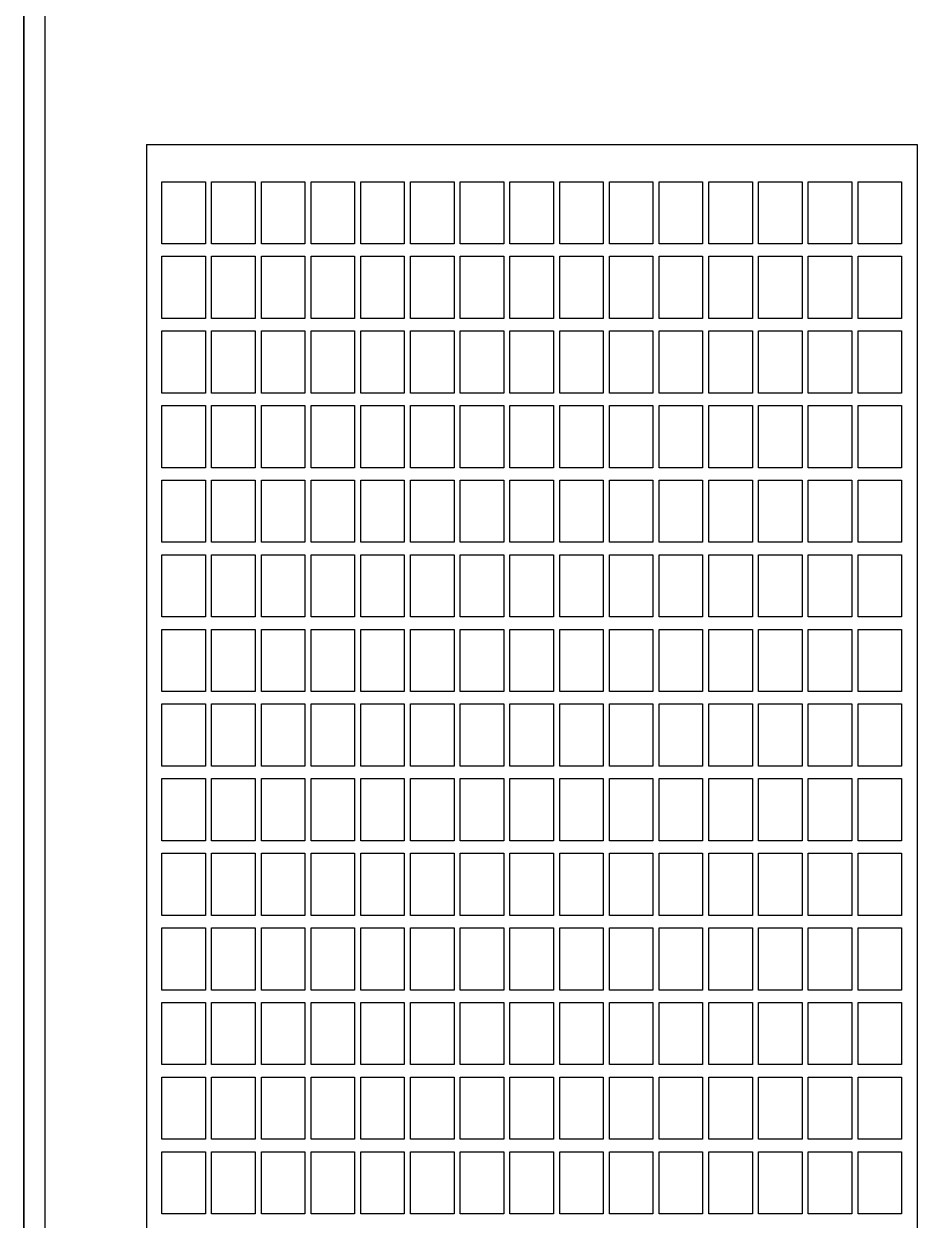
# Model space of a CAD drawing. Header units: inches. Extents: x 0 to 420, y 0 to 297.
# Drawn here: x 267.11 to 295.85, y 103.18 to 141.65 of the extents above; entities that cross this region are included whole.
import ezdxf
from ezdxf.lldxf.tags import DXFTag

# ---------------------------------------------------------------- set-up
doc = ezdxf.new("R2010")
doc.units = ezdxf.units.IN
doc.layers.add('Default', color=7, linetype='Continuous')
doc.layers.add('DV1_Default', color=7, linetype='Continuous')
tags = doc.linetypes.add('CENTER2', pattern=[1.125, 0.75, -0.125, 0.125, -0.125]).pattern_tags.tags
tags[10:11] = [DXFTag(74, 4), DXFTag(75, 0), DXFTag(340, '0'), DXFTag(46, 0.0), DXFTag(50, 0.0), DXFTag(44, 0.0), DXFTag(45, 0.0)]
tags[8:9] = [DXFTag(74, 4), DXFTag(75, 0), DXFTag(340, '0'), DXFTag(46, 0.0), DXFTag(50, 0.0), DXFTag(44, 0.0), DXFTag(45, 0.0)]
tags[6:7] = [DXFTag(74, 4), DXFTag(75, 0), DXFTag(340, '0'), DXFTag(46, 0.0), DXFTag(50, 0.0), DXFTag(44, 0.0), DXFTag(45, 0.0)]
tags[4:5] = [DXFTag(74, 4), DXFTag(75, 0), DXFTag(340, '0'), DXFTag(46, 0.0), DXFTag(50, 0.0), DXFTag(44, 0.0), DXFTag(45, 0.0)]

# ---------------------------------------------------------------- blocks, each defined once
blk = doc.blocks.new('SE')
at = {"layer": 'DV1_Default', "color": 7, "linetype": 'Continuous', "ltscale": 25.4}
for p, q in [((267.109, 238.376), (267.109, 63.096)), ((267.109, 238.376), (267.109, 63.096)), ((267.109, 238.376), (267.109, 63.096)), ((267.109, 238.376), (267.109, 63.096)), ((267.109, 238.376), (267.109, 63.096)), ((267.109, 238.376), (267.109, 79.096)), ((267.109, 63.096), (267.109, 238.376)), ((267.109, 238.376), (267.109, 63.096)), ((267.109, 63.096), (267.109, 238.376)), ((267.109, 63.096), (267.109, 238.376)), ((267.109, 63.096), (267.109, 238.376)), ((267.109, 238.376), (267.109, 63.096)), ((267.109, 238.376), (267.109, 63.096)), ((267.109, 238.376), (267.109, 63.096)), ((267.109, 238.376), (267.109, 79.096)), ((267.109, 63.096), (267.109, 238.376)), ((267.109, 238.376), (267.109, 63.096)), ((267.109, 63.096), (267.109, 238.376)), ((267.789, 68.136), (267.789, 233.336)), ((267.789, 68.136), (267.789, 233.336)), ((267.109, 63.096), (267.109, 222.376)), ((267.109, 63.096), (267.109, 222.376)), ((267.109, 63.096), (267.109, 222.376)), ((267.109, 63.096), (267.109, 222.376)), ((267.109, 63.096), (267.109, 222.376)), ((267.109, 63.096), (267.109, 222.376)), ((267.109, 63.096), (267.109, 222.376)), ((267.109, 63.096), (267.109, 222.376)), ((267.109, 63.096), (267.109, 222.376)), ((267.109, 63.096), (267.109, 222.376)), ((267.109, 63.096), (267.109, 222.376)), ((267.109, 63.096), (267.109, 222.376)), ((271.549, 134.576), (271.549, 136.576)), ((271.549, 136.576), (272.949, 136.576)), ((272.949, 136.576), (272.949, 134.576)), ((273.149, 134.576), (273.149, 136.576)), ((273.149, 136.576), (274.549, 136.576)), ((274.549, 136.576), (274.549, 134.576)), ((274.749, 134.576), (274.749, 136.576)), ((274.749, 136.576), (276.149, 136.576)), ((276.149, 136.576), (276.149, 134.576)), ((276.349, 134.576), (276.349, 136.576)), ((276.349, 136.576), (277.749, 136.576)), ((277.749, 136.576), (277.749, 134.576)), ((277.949, 134.576), (277.949, 136.576)), ((277.949, 136.576), (279.349, 136.576)), ((279.349, 136.576), (279.349, 134.576)), ((279.549, 134.576), (279.549, 136.576)), ((279.549, 136.576), (280.949, 136.576)), ((280.949, 136.576), (280.949, 134.576)), ((281.149, 134.576), (281.149, 136.576)), ((281.149, 136.576), (282.549, 136.576)), ((282.549, 136.576), (282.549, 134.576)), ((282.749, 134.576), (282.749, 136.576)), ((282.749, 136.576), (284.149, 136.576)), ((284.149, 136.576), (284.149, 134.576)), ((284.349, 134.576), (284.349, 136.576)), ((284.349, 136.576), (285.749, 136.576)), ((285.749, 136.576), (285.749, 134.576)), ((285.949, 134.576), (285.949, 136.576)), ((285.949, 136.576), (287.349, 136.576)), ((287.349, 136.576), (287.349, 134.576)), ((287.549, 134.576), (287.549, 136.576)), ((287.549, 136.576), (288.949, 136.576)), ((288.949, 136.576), (288.949, 134.576)), ((289.149, 134.576), (289.149, 136.576)), ((289.149, 136.576), (290.549, 136.576)), ((290.549, 136.576), (290.549, 134.576)), ((290.749, 134.576), (290.749, 136.576)), ((290.749, 136.576), (292.149, 136.576)), ((292.149, 136.576), (292.149, 134.576)), ((292.349, 134.576), (292.349, 136.576)), ((292.349, 136.576), (293.749, 136.576)), ((293.749, 136.576), (293.749, 134.576)), ((293.949, 134.576), (293.949, 136.576)), ((293.949, 136.576), (295.349, 136.576)), ((295.349, 136.576), (295.349, 134.576)), ((272.949, 134.576), (271.549, 134.576)), ((274.549, 134.576), (273.149, 134.576)), ((276.149, 134.576), (274.749, 134.576)), ((277.749, 134.576), (276.349, 134.576)), ((279.349, 134.576), (277.949, 134.576)), ((280.949, 134.576), (279.549, 134.576)), ((282.549, 134.576), (281.149, 134.576)), ((284.149, 134.576), (282.749, 134.576)), ((285.749, 134.576), (284.349, 134.576)), ((287.349, 134.576), (285.949, 134.576)), ((288.949, 134.576), (287.549, 134.576)), ((290.549, 134.576), (289.149, 134.576)), ((292.149, 134.576), (290.749, 134.576)), ((293.749, 134.576), (292.349, 134.576)), ((295.349, 134.576), (293.949, 134.576)), ((271.549, 132.176), (271.549, 134.176)), ((271.549, 134.176), (272.949, 134.176)), ((272.949, 134.176), (272.949, 132.176)), ((273.149, 132.176), (273.149, 134.176)), ((273.149, 134.176), (274.549, 134.176)), ((274.549, 134.176), (274.549, 132.176)), ((274.749, 132.176), (274.749, 134.176)), ((274.749, 134.176), (276.149, 134.176)), ((276.149, 134.176), (276.149, 132.176)), ((276.349, 132.176), (276.349, 134.176)), ((276.349, 134.176), (277.749, 134.176)), ((277.749, 134.176), (277.749, 132.176)), ((277.949, 132.176), (277.949, 134.176)), ((277.949, 134.176), (279.349, 134.176)), ((279.349, 134.176), (279.349, 132.176)), ((279.549, 132.176), (279.549, 134.176)), ((279.549, 134.176), (280.949, 134.176)), ((280.949, 134.176), (280.949, 132.176)), ((281.149, 132.176), (281.149, 134.176)), ((281.149, 134.176), (282.549, 134.176)), ((282.549, 134.176), (282.549, 132.176)), ((282.749, 132.176), (282.749, 134.176)), ((282.749, 134.176), (284.149, 134.176)), ((284.149, 134.176), (284.149, 132.176)), ((284.349, 132.176), (284.349, 134.176)), ((284.349, 134.176), (285.749, 134.176)), ((285.749, 134.176), (285.749, 132.176)), ((285.949, 132.176), (285.949, 134.176)), ((285.949, 134.176), (287.349, 134.176)), ((287.349, 134.176), (287.349, 132.176)), ((287.549, 132.176), (287.549, 134.176)), ((287.549, 134.176), (288.949, 134.176)), ((288.949, 134.176), (288.949, 132.176)), ((289.149, 132.176), (289.149, 134.176)), ((289.149, 134.176), (290.549, 134.176)), ((290.549, 134.176), (290.549, 132.176)), ((290.749, 132.176), (290.749, 134.176)), ((290.749, 134.176), (292.149, 134.176)), ((292.149, 134.176), (292.149, 132.176)), ((292.349, 132.176), (292.349, 134.176)), ((292.349, 134.176), (293.749, 134.176)), ((293.749, 134.176), (293.749, 132.176)), ((293.949, 132.176), (293.949, 134.176)), ((293.949, 134.176), (295.349, 134.176)), ((295.349, 134.176), (295.349, 132.176)), ((272.949, 132.176), (271.549, 132.176)), ((274.549, 132.176), (273.149, 132.176)), ((276.149, 132.176), (274.749, 132.176)), ((277.749, 132.176), (276.349, 132.176)), ((279.349, 132.176), (277.949, 132.176)), ((280.949, 132.176), (279.549, 132.176)), ((282.549, 132.176), (281.149, 132.176)), ((284.149, 132.176), (282.749, 132.176)), ((285.749, 132.176), (284.349, 132.176)), ((287.349, 132.176), (285.949, 132.176)), ((288.949, 132.176), (287.549, 132.176)), ((290.549, 132.176), (289.149, 132.176)), ((292.149, 132.176), (290.749, 132.176)), ((293.749, 132.176), (292.349, 132.176)), ((295.349, 132.176), (293.949, 132.176)), ((271.549, 129.776), (271.549, 131.776)), ((271.549, 131.776), (272.949, 131.776)), ((272.949, 131.776), (272.949, 129.776)), ((273.149, 129.776), (273.149, 131.776)), ((273.149, 131.776), (274.549, 131.776)), ((274.549, 131.776), (274.549, 129.776)), ((274.749, 129.776), (274.749, 131.776)), ((274.749, 131.776), (276.149, 131.776)), ((276.149, 131.776), (276.149, 129.776)), ((276.349, 129.776), (276.349, 131.776)), ((276.349, 131.776), (277.749, 131.776)), ((277.749, 131.776), (277.749, 129.776)), ((277.949, 129.776), (277.949, 131.776)), ((277.949, 131.776), (279.349, 131.776)), ((279.349, 131.776), (279.349, 129.776)), ((279.549, 129.776), (279.549, 131.776)), ((279.549, 131.776), (280.949, 131.776)), ((280.949, 131.776), (280.949, 129.776)), ((281.149, 129.776), (281.149, 131.776)), ((281.149, 131.776), (282.549, 131.776)), ((282.549, 131.776), (282.549, 129.776)), ((282.749, 129.776), (282.749, 131.776)), ((282.749, 131.776), (284.149, 131.776)), ((284.149, 131.776), (284.149, 129.776)), ((284.349, 129.776), (284.349, 131.776)), ((284.349, 131.776), (285.749, 131.776)), ((285.749, 131.776), (285.749, 129.776)), ((285.949, 129.776), (285.949, 131.776)), ((285.949, 131.776), (287.349, 131.776)), ((287.349, 131.776), (287.349, 129.776)), ((287.549, 129.776), (287.549, 131.776)), ((287.549, 131.776), (288.949, 131.776)), ((288.949, 131.776), (288.949, 129.776)), ((289.149, 129.776), (289.149, 131.776)), ((289.149, 131.776), (290.549, 131.776)), ((290.549, 131.776), (290.549, 129.776)), ((290.749, 129.776), (290.749, 131.776)), ((290.749, 131.776), (292.149, 131.776)), ((292.149, 131.776), (292.149, 129.776)), ((292.349, 129.776), (292.349, 131.776)), ((292.349, 131.776), (293.749, 131.776)), ((293.749, 131.776), (293.749, 129.776)), ((293.949, 129.776), (293.949, 131.776)), ((293.949, 131.776), (295.349, 131.776)), ((295.349, 131.776), (295.349, 129.776)), ((272.949, 129.776), (271.549, 129.776)), ((274.549, 129.776), (273.149, 129.776)), ((276.149, 129.776), (274.749, 129.776)), ((277.749, 129.776), (276.349, 129.776)), ((279.349, 129.776), (277.949, 129.776)), ((280.949, 129.776), (279.549, 129.776)), ((282.549, 129.776), (281.149, 129.776)), ((284.149, 129.776), (282.749, 129.776)), ((285.749, 129.776), (284.349, 129.776)), ((287.349, 129.776), (285.949, 129.776)), ((288.949, 129.776), (287.549, 129.776)), ((290.549, 129.776), (289.149, 129.776)), ((292.149, 129.776), (290.749, 129.776)), ((293.749, 129.776), (292.349, 129.776)), ((295.349, 129.776), (293.949, 129.776)), ((271.549, 127.376), (271.549, 129.376)), ((271.549, 129.376), (272.949, 129.376)), ((272.949, 129.376), (272.949, 127.376)), ((273.149, 127.376), (273.149, 129.376)), ((273.149, 129.376), (274.549, 129.376)), ((274.549, 129.376), (274.549, 127.376)), ((274.749, 127.376), (274.749, 129.376)), ((274.749, 129.376), (276.149, 129.376)), ((276.149, 129.376), (276.149, 127.376)), ((276.349, 127.376), (276.349, 129.376)), ((276.349, 129.376), (277.749, 129.376)), ((277.749, 129.376), (277.749, 127.376)), ((277.949, 127.376), (277.949, 129.376)), ((277.949, 129.376), (279.349, 129.376)), ((279.349, 129.376), (279.349, 127.376)), ((279.549, 127.376), (279.549, 129.376)), ((279.549, 129.376), (280.949, 129.376)), ((280.949, 129.376), (280.949, 127.376)), ((281.149, 127.376), (281.149, 129.376)), ((281.149, 129.376), (282.549, 129.376)), ((282.549, 129.376), (282.549, 127.376)), ((282.749, 127.376), (282.749, 129.376)), ((282.749, 129.376), (284.149, 129.376)), ((284.149, 129.376), (284.149, 127.376)), ((284.349, 127.376), (284.349, 129.376)), ((284.349, 129.376), (285.749, 129.376)), ((285.749, 129.376), (285.749, 127.376)), ((285.949, 127.376), (285.949, 129.376)), ((285.949, 129.376), (287.349, 129.376)), ((287.349, 129.376), (287.349, 127.376)), ((287.549, 127.376), (287.549, 129.376)), ((287.549, 129.376), (288.949, 129.376)), ((288.949, 129.376), (288.949, 127.376)), ((289.149, 127.376), (289.149, 129.376)), ((289.149, 129.376), (290.549, 129.376)), ((290.549, 129.376), (290.549, 127.376)), ((290.749, 127.376), (290.749, 129.376)), ((290.749, 129.376), (292.149, 129.376)), ((292.149, 129.376), (292.149, 127.376)), ((292.349, 127.376), (292.349, 129.376)), ((292.349, 129.376), (293.749, 129.376)), ((293.749, 129.376), (293.749, 127.376)), ((293.949, 127.376), (293.949, 129.376)), ((293.949, 129.376), (295.349, 129.376)), ((295.349, 129.376), (295.349, 127.376)), ((272.949, 127.376), (271.549, 127.376)), ((274.549, 127.376), (273.149, 127.376)), ((276.149, 127.376), (274.749, 127.376)), ((277.749, 127.376), (276.349, 127.376)), ((279.349, 127.376), (277.949, 127.376)), ((280.949, 127.376), (279.549, 127.376)), ((282.549, 127.376), (281.149, 127.376)), ((284.149, 127.376), (282.749, 127.376)), ((285.749, 127.376), (284.349, 127.376)), ((287.349, 127.376), (285.949, 127.376)), ((288.949, 127.376), (287.549, 127.376)), ((290.549, 127.376), (289.149, 127.376)), ((292.149, 127.376), (290.749, 127.376)), ((293.749, 127.376), (292.349, 127.376)), ((295.349, 127.376), (293.949, 127.376)), ((271.549, 124.976), (271.549, 126.976)), ((271.549, 126.976), (272.949, 126.976)), ((272.949, 126.976), (272.949, 124.976)), ((273.149, 124.976), (273.149, 126.976)), ((273.149, 126.976), (274.549, 126.976)), ((274.549, 126.976), (274.549, 124.976)), ((274.749, 124.976), (274.749, 126.976)), ((274.749, 126.976), (276.149, 126.976)), ((276.149, 126.976), (276.149, 124.976)), ((276.349, 124.976), (276.349, 126.976)), ((276.349, 126.976), (277.749, 126.976)), ((277.749, 126.976), (277.749, 124.976)), ((277.949, 124.976), (277.949, 126.976)), ((277.949, 126.976), (279.349, 126.976)), ((279.349, 126.976), (279.349, 124.976)), ((279.549, 124.976), (279.549, 126.976)), ((279.549, 126.976), (280.949, 126.976)), ((280.949, 126.976), (280.949, 124.976)), ((281.149, 124.976), (281.149, 126.976)), ((281.149, 126.976), (282.549, 126.976)), ((282.549, 126.976), (282.549, 124.976)), ((282.749, 124.976), (282.749, 126.976)), ((282.749, 126.976), (284.149, 126.976)), ((284.149, 126.976), (284.149, 124.976)), ((284.349, 124.976), (284.349, 126.976)), ((284.349, 126.976), (285.749, 126.976)), ((285.749, 126.976), (285.749, 124.976)), ((285.949, 124.976), (285.949, 126.976)), ((285.949, 126.976), (287.349, 126.976)), ((287.349, 126.976), (287.349, 124.976)), ((287.549, 124.976), (287.549, 126.976)), ((287.549, 126.976), (288.949, 126.976)), ((288.949, 126.976), (288.949, 124.976)), ((289.149, 124.976), (289.149, 126.976)), ((289.149, 126.976), (290.549, 126.976)), ((290.549, 126.976), (290.549, 124.976)), ((290.749, 124.976), (290.749, 126.976)), ((290.749, 126.976), (292.149, 126.976)), ((292.149, 126.976), (292.149, 124.976)), ((292.349, 124.976), (292.349, 126.976)), ((292.349, 126.976), (293.749, 126.976)), ((293.749, 126.976), (293.749, 124.976)), ((293.949, 124.976), (293.949, 126.976)), ((293.949, 126.976), (295.349, 126.976)), ((295.349, 126.976), (295.349, 124.976)), ((272.949, 124.976), (271.549, 124.976)), ((274.549, 124.976), (273.149, 124.976)), ((276.149, 124.976), (274.749, 124.976)), ((277.749, 124.976), (276.349, 124.976)), ((279.349, 124.976), (277.949, 124.976)), ((280.949, 124.976), (279.549, 124.976)), ((282.549, 124.976), (281.149, 124.976)), ((284.149, 124.976), (282.749, 124.976)), ((285.749, 124.976), (284.349, 124.976)), ((287.349, 124.976), (285.949, 124.976)), ((288.949, 124.976), (287.549, 124.976)), ((290.549, 124.976), (289.149, 124.976)), ((292.149, 124.976), (290.749, 124.976)), ((293.749, 124.976), (292.349, 124.976)), ((295.349, 124.976), (293.949, 124.976)), ((271.549, 122.576), (271.549, 124.576)), ((271.549, 124.576), (272.949, 124.576)), ((272.949, 124.576), (272.949, 122.576)), ((273.149, 122.576), (273.149, 124.576)), ((273.149, 124.576), (274.549, 124.576)), ((274.549, 124.576), (274.549, 122.576)), ((274.749, 122.576), (274.749, 124.576)), ((274.749, 124.576), (276.149, 124.576)), ((276.149, 124.576), (276.149, 122.576)), ((276.349, 122.576), (276.349, 124.576)), ((276.349, 124.576), (277.749, 124.576)), ((277.749, 124.576), (277.749, 122.576)), ((277.949, 122.576), (277.949, 124.576)), ((277.949, 124.576), (279.349, 124.576)), ((279.349, 124.576), (279.349, 122.576)), ((279.549, 122.576), (279.549, 124.576)), ((279.549, 124.576), (280.949, 124.576)), ((280.949, 124.576), (280.949, 122.576)), ((281.149, 122.576), (281.149, 124.576)), ((281.149, 124.576), (282.549, 124.576)), ((282.549, 124.576), (282.549, 122.576)), ((282.749, 122.576), (282.749, 124.576)), ((282.749, 124.576), (284.149, 124.576)), ((284.149, 124.576), (284.149, 122.576)), ((284.349, 122.576), (284.349, 124.576)), ((284.349, 124.576), (285.749, 124.576)), ((285.749, 124.576), (285.749, 122.576)), ((285.949, 122.576), (285.949, 124.576)), ((285.949, 124.576), (287.349, 124.576)), ((287.349, 124.576), (287.349, 122.576)), ((287.549, 122.576), (287.549, 124.576)), ((287.549, 124.576), (288.949, 124.576)), ((288.949, 124.576), (288.949, 122.576)), ((289.149, 122.576), (289.149, 124.576)), ((289.149, 124.576), (290.549, 124.576)), ((290.549, 124.576), (290.549, 122.576)), ((290.749, 122.576), (290.749, 124.576)), ((290.749, 124.576), (292.149, 124.576)), ((292.149, 124.576), (292.149, 122.576)), ((292.349, 122.576), (292.349, 124.576)), ((292.349, 124.576), (293.749, 124.576)), ((293.749, 124.576), (293.749, 122.576)), ((293.949, 122.576), (293.949, 124.576)), ((293.949, 124.576), (295.349, 124.576)), ((295.349, 124.576), (295.349, 122.576)), ((272.949, 122.576), (271.549, 122.576)), ((274.549, 122.576), (273.149, 122.576)), ((276.149, 122.576), (274.749, 122.576)), ((277.749, 122.576), (276.349, 122.576)), ((279.349, 122.576), (277.949, 122.576)), ((280.949, 122.576), (279.549, 122.576)), ((282.549, 122.576), (281.149, 122.576)), ((284.149, 122.576), (282.749, 122.576)), ((285.749, 122.576), (284.349, 122.576)), ((287.349, 122.576), (285.949, 122.576)), ((288.949, 122.576), (287.549, 122.576)), ((290.549, 122.576), (289.149, 122.576)), ((292.149, 122.576), (290.749, 122.576)), ((293.749, 122.576), (292.349, 122.576)), ((295.349, 122.576), (293.949, 122.576)), ((271.549, 120.176), (271.549, 122.176)), ((271.549, 122.176), (272.949, 122.176)), ((272.949, 122.176), (272.949, 120.176)), ((273.149, 120.176), (273.149, 122.176)), ((273.149, 122.176), (274.549, 122.176)), ((274.549, 122.176), (274.549, 120.176)), ((274.749, 120.176), (274.749, 122.176)), ((274.749, 122.176), (276.149, 122.176)), ((276.149, 122.176), (276.149, 120.176)), ((276.349, 120.176), (276.349, 122.176)), ((276.349, 122.176), (277.749, 122.176)), ((277.749, 122.176), (277.749, 120.176)), ((277.949, 120.176), (277.949, 122.176)), ((277.949, 122.176), (279.349, 122.176)), ((279.349, 122.176), (279.349, 120.176)), ((279.549, 120.176), (279.549, 122.176)), ((279.549, 122.176), (280.949, 122.176)), ((280.949, 122.176), (280.949, 120.176)), ((281.149, 120.176), (281.149, 122.176)), ((281.149, 122.176), (282.549, 122.176)), ((282.549, 122.176), (282.549, 120.176)), ((282.749, 120.176), (282.749, 122.176)), ((282.749, 122.176), (284.149, 122.176)), ((284.149, 122.176), (284.149, 120.176)), ((284.349, 120.176), (284.349, 122.176)), ((284.349, 122.176), (285.749, 122.176)), ((285.749, 122.176), (285.749, 120.176)), ((285.949, 120.176), (285.949, 122.176)), ((285.949, 122.176), (287.349, 122.176)), ((287.349, 122.176), (287.349, 120.176)), ((287.549, 120.176), (287.549, 122.176)), ((287.549, 122.176), (288.949, 122.176)), ((288.949, 122.176), (288.949, 120.176)), ((289.149, 120.176), (289.149, 122.176)), ((289.149, 122.176), (290.549, 122.176)), ((290.549, 122.176), (290.549, 120.176)), ((290.749, 120.176), (290.749, 122.176)), ((290.749, 122.176), (292.149, 122.176)), ((292.149, 122.176), (292.149, 120.176)), ((292.349, 120.176), (292.349, 122.176)), ((292.349, 122.176), (293.749, 122.176)), ((293.749, 122.176), (293.749, 120.176)), ((293.949, 120.176), (293.949, 122.176)), ((293.949, 122.176), (295.349, 122.176)), ((295.349, 122.176), (295.349, 120.176)), ((272.949, 120.176), (271.549, 120.176)), ((274.549, 120.176), (273.149, 120.176)), ((276.149, 120.176), (274.749, 120.176)), ((277.749, 120.176), (276.349, 120.176)), ((279.349, 120.176), (277.949, 120.176)), ((280.949, 120.176), (279.549, 120.176)), ((282.549, 120.176), (281.149, 120.176)), ((284.149, 120.176), (282.749, 120.176)), ((285.749, 120.176), (284.349, 120.176)), ((287.349, 120.176), (285.949, 120.176)), ((288.949, 120.176), (287.549, 120.176)), ((290.549, 120.176), (289.149, 120.176)), ((292.149, 120.176), (290.749, 120.176)), ((293.749, 120.176), (292.349, 120.176)), ((295.349, 120.176), (293.949, 120.176)), ((271.549, 117.776), (271.549, 119.776)), ((271.549, 119.776), (272.949, 119.776)), ((272.949, 119.776), (272.949, 117.776)), ((273.149, 117.776), (273.149, 119.776)), ((273.149, 119.776), (274.549, 119.776)), ((274.549, 119.776), (274.549, 117.776)), ((274.749, 117.776), (274.749, 119.776)), ((274.749, 119.776), (276.149, 119.776)), ((276.149, 119.776), (276.149, 117.776)), ((276.349, 117.776), (276.349, 119.776)), ((276.349, 119.776), (277.749, 119.776)), ((277.749, 119.776), (277.749, 117.776)), ((277.949, 117.776), (277.949, 119.776)), ((277.949, 119.776), (279.349, 119.776)), ((279.349, 119.776), (279.349, 117.776)), ((279.549, 117.776), (279.549, 119.776)), ((279.549, 119.776), (280.949, 119.776)), ((280.949, 119.776), (280.949, 117.776)), ((281.149, 117.776), (281.149, 119.776)), ((281.149, 119.776), (282.549, 119.776)), ((282.549, 119.776), (282.549, 117.776)), ((282.749, 117.776), (282.749, 119.776)), ((282.749, 119.776), (284.149, 119.776)), ((284.149, 119.776), (284.149, 117.776)), ((284.349, 117.776), (284.349, 119.776)), ((284.349, 119.776), (285.749, 119.776)), ((285.749, 119.776), (285.749, 117.776)), ((285.949, 117.776), (285.949, 119.776)), ((285.949, 119.776), (287.349, 119.776)), ((287.349, 119.776), (287.349, 117.776)), ((287.549, 117.776), (287.549, 119.776)), ((287.549, 119.776), (288.949, 119.776)), ((288.949, 119.776), (288.949, 117.776)), ((289.149, 117.776), (289.149, 119.776)), ((289.149, 119.776), (290.549, 119.776)), ((290.549, 119.776), (290.549, 117.776)), ((290.749, 117.776), (290.749, 119.776)), ((290.749, 119.776), (292.149, 119.776)), ((292.149, 119.776), (292.149, 117.776)), ((292.349, 117.776), (292.349, 119.776)), ((292.349, 119.776), (293.749, 119.776)), ((293.749, 119.776), (293.749, 117.776)), ((293.949, 117.776), (293.949, 119.776)), ((293.949, 119.776), (295.349, 119.776)), ((295.349, 119.776), (295.349, 117.776)), ((272.949, 117.776), (271.549, 117.776)), ((274.549, 117.776), (273.149, 117.776)), ((276.149, 117.776), (274.749, 117.776)), ((277.749, 117.776), (276.349, 117.776)), ((279.349, 117.776), (277.949, 117.776)), ((280.949, 117.776), (279.549, 117.776)), ((282.549, 117.776), (281.149, 117.776)), ((284.149, 117.776), (282.749, 117.776)), ((285.749, 117.776), (284.349, 117.776)), ((287.349, 117.776), (285.949, 117.776)), ((288.949, 117.776), (287.549, 117.776)), ((290.549, 117.776), (289.149, 117.776)), ((292.149, 117.776), (290.749, 117.776)), ((293.749, 117.776), (292.349, 117.776)), ((295.349, 117.776), (293.949, 117.776)), ((271.549, 115.376), (271.549, 117.376)), ((271.549, 117.376), (272.949, 117.376)), ((272.949, 117.376), (272.949, 115.376)), ((273.149, 115.376), (273.149, 117.376)), ((273.149, 117.376), (274.549, 117.376)), ((274.549, 117.376), (274.549, 115.376)), ((274.749, 115.376), (274.749, 117.376)), ((274.749, 117.376), (276.149, 117.376)), ((276.149, 117.376), (276.149, 115.376)), ((276.349, 115.376), (276.349, 117.376)), ((276.349, 117.376), (277.749, 117.376)), ((277.749, 117.376), (277.749, 115.376)), ((277.949, 115.376), (277.949, 117.376)), ((277.949, 117.376), (279.349, 117.376)), ((279.349, 117.376), (279.349, 115.376)), ((279.549, 115.376), (279.549, 117.376)), ((279.549, 117.376), (280.949, 117.376)), ((280.949, 117.376), (280.949, 115.376)), ((281.149, 115.376), (281.149, 117.376)), ((281.149, 117.376), (282.549, 117.376)), ((282.549, 117.376), (282.549, 115.376)), ((282.749, 115.376), (282.749, 117.376)), ((282.749, 117.376), (284.149, 117.376)), ((284.149, 117.376), (284.149, 115.376)), ((284.349, 115.376), (284.349, 117.376)), ((284.349, 117.376), (285.749, 117.376)), ((285.749, 117.376), (285.749, 115.376)), ((285.949, 115.376), (285.949, 117.376)), ((285.949, 117.376), (287.349, 117.376)), ((287.349, 117.376), (287.349, 115.376)), ((287.549, 115.376), (287.549, 117.376)), ((287.549, 117.376), (288.949, 117.376)), ((288.949, 117.376), (288.949, 115.376)), ((289.149, 115.376), (289.149, 117.376)), ((289.149, 117.376), (290.549, 117.376)), ((290.549, 117.376), (290.549, 115.376)), ((290.749, 115.376), (290.749, 117.376)), ((290.749, 117.376), (292.149, 117.376)), ((292.149, 117.376), (292.149, 115.376)), ((292.349, 115.376), (292.349, 117.376)), ((292.349, 117.376), (293.749, 117.376)), ((293.749, 117.376), (293.749, 115.376)), ((293.949, 115.376), (293.949, 117.376)), ((293.949, 117.376), (295.349, 117.376)), ((295.349, 117.376), (295.349, 115.376)), ((272.949, 115.376), (271.549, 115.376)), ((274.549, 115.376), (273.149, 115.376)), ((276.149, 115.376), (274.749, 115.376)), ((277.749, 115.376), (276.349, 115.376)), ((279.349, 115.376), (277.949, 115.376)), ((280.949, 115.376), (279.549, 115.376)), ((282.549, 115.376), (281.149, 115.376)), ((284.149, 115.376), (282.749, 115.376)), ((285.749, 115.376), (284.349, 115.376)), ((287.349, 115.376), (285.949, 115.376)), ((288.949, 115.376), (287.549, 115.376)), ((290.549, 115.376), (289.149, 115.376)), ((292.149, 115.376), (290.749, 115.376)), ((293.749, 115.376), (292.349, 115.376)), ((295.349, 115.376), (293.949, 115.376)), ((271.549, 112.976), (271.549, 114.976)), ((271.549, 114.976), (272.949, 114.976)), ((272.949, 114.976), (272.949, 112.976)), ((273.149, 112.976), (273.149, 114.976)), ((273.149, 114.976), (274.549, 114.976)), ((274.549, 114.976), (274.549, 112.976)), ((274.749, 112.976), (274.749, 114.976)), ((274.749, 114.976), (276.149, 114.976)), ((276.149, 114.976), (276.149, 112.976)), ((276.349, 112.976), (276.349, 114.976)), ((276.349, 114.976), (277.749, 114.976)), ((277.749, 114.976), (277.749, 112.976)), ((277.949, 112.976), (277.949, 114.976)), ((277.949, 114.976), (279.349, 114.976)), ((279.349, 114.976), (279.349, 112.976)), ((279.549, 112.976), (279.549, 114.976)), ((279.549, 114.976), (280.949, 114.976)), ((280.949, 114.976), (280.949, 112.976)), ((281.149, 112.976), (281.149, 114.976)), ((281.149, 114.976), (282.549, 114.976)), ((282.549, 114.976), (282.549, 112.976)), ((282.749, 112.976), (282.749, 114.976)), ((282.749, 114.976), (284.149, 114.976)), ((284.149, 114.976), (284.149, 112.976)), ((284.349, 112.976), (284.349, 114.976)), ((284.349, 114.976), (285.749, 114.976)), ((285.749, 114.976), (285.749, 112.976)), ((285.949, 112.976), (285.949, 114.976)), ((285.949, 114.976), (287.349, 114.976)), ((287.349, 114.976), (287.349, 112.976)), ((287.549, 112.976), (287.549, 114.976)), ((287.549, 114.976), (288.949, 114.976)), ((288.949, 114.976), (288.949, 112.976)), ((289.149, 112.976), (289.149, 114.976)), ((289.149, 114.976), (290.549, 114.976)), ((290.549, 114.976), (290.549, 112.976)), ((290.749, 112.976), (290.749, 114.976)), ((290.749, 114.976), (292.149, 114.976)), ((292.149, 114.976), (292.149, 112.976)), ((292.349, 112.976), (292.349, 114.976)), ((292.349, 114.976), (293.749, 114.976)), ((293.749, 114.976), (293.749, 112.976)), ((293.949, 112.976), (293.949, 114.976)), ((293.949, 114.976), (295.349, 114.976)), ((295.349, 114.976), (295.349, 112.976)), ((272.949, 112.976), (271.549, 112.976)), ((274.549, 112.976), (273.149, 112.976)), ((276.149, 112.976), (274.749, 112.976)), ((277.749, 112.976), (276.349, 112.976)), ((279.349, 112.976), (277.949, 112.976)), ((280.949, 112.976), (279.549, 112.976)), ((282.549, 112.976), (281.149, 112.976)), ((284.149, 112.976), (282.749, 112.976)), ((285.749, 112.976), (284.349, 112.976)), ((287.349, 112.976), (285.949, 112.976)), ((288.949, 112.976), (287.549, 112.976)), ((290.549, 112.976), (289.149, 112.976)), ((292.149, 112.976), (290.749, 112.976)), ((293.749, 112.976), (292.349, 112.976)), ((295.349, 112.976), (293.949, 112.976)), ((271.549, 110.576), (271.549, 112.576)), ((271.549, 112.576), (272.949, 112.576)), ((272.949, 112.576), (272.949, 110.576)), ((273.149, 110.576), (273.149, 112.576)), ((273.149, 112.576), (274.549, 112.576)), ((274.549, 112.576), (274.549, 110.576)), ((274.749, 110.576), (274.749, 112.576)), ((274.749, 112.576), (276.149, 112.576)), ((276.149, 112.576), (276.149, 110.576)), ((276.349, 110.576), (276.349, 112.576)), ((276.349, 112.576), (277.749, 112.576)), ((277.749, 112.576), (277.749, 110.576)), ((277.949, 110.576), (277.949, 112.576)), ((277.949, 112.576), (279.349, 112.576)), ((279.349, 112.576), (279.349, 110.576)), ((279.549, 110.576), (279.549, 112.576)), ((279.549, 112.576), (280.949, 112.576)), ((280.949, 112.576), (280.949, 110.576)), ((281.149, 110.576), (281.149, 112.576)), ((281.149, 112.576), (282.549, 112.576)), ((282.549, 112.576), (282.549, 110.576)), ((282.749, 110.576), (282.749, 112.576)), ((282.749, 112.576), (284.149, 112.576)), ((284.149, 112.576), (284.149, 110.576)), ((284.349, 110.576), (284.349, 112.576)), ((284.349, 112.576), (285.749, 112.576)), ((285.749, 112.576), (285.749, 110.576)), ((285.949, 110.576), (285.949, 112.576)), ((285.949, 112.576), (287.349, 112.576)), ((287.349, 112.576), (287.349, 110.576)), ((287.549, 110.576), (287.549, 112.576)), ((287.549, 112.576), (288.949, 112.576)), ((288.949, 112.576), (288.949, 110.576)), ((289.149, 110.576), (289.149, 112.576)), ((289.149, 112.576), (290.549, 112.576)), ((290.549, 112.576), (290.549, 110.576)), ((290.749, 110.576), (290.749, 112.576)), ((290.749, 112.576), (292.149, 112.576)), ((292.149, 112.576), (292.149, 110.576)), ((292.349, 110.576), (292.349, 112.576)), ((292.349, 112.576), (293.749, 112.576)), ((293.749, 112.576), (293.749, 110.576)), ((293.949, 110.576), (293.949, 112.576)), ((293.949, 112.576), (295.349, 112.576)), ((295.349, 112.576), (295.349, 110.576)), ((272.949, 110.576), (271.549, 110.576)), ((274.549, 110.576), (273.149, 110.576)), ((276.149, 110.576), (274.749, 110.576)), ((277.749, 110.576), (276.349, 110.576)), ((279.349, 110.576), (277.949, 110.576)), ((280.949, 110.576), (279.549, 110.576)), ((282.549, 110.576), (281.149, 110.576)), ((284.149, 110.576), (282.749, 110.576)), ((285.749, 110.576), (284.349, 110.576)), ((287.349, 110.576), (285.949, 110.576)), ((288.949, 110.576), (287.549, 110.576)), ((290.549, 110.576), (289.149, 110.576)), ((292.149, 110.576), (290.749, 110.576)), ((293.749, 110.576), (292.349, 110.576)), ((295.349, 110.576), (293.949, 110.576)), ((271.549, 108.176), (271.549, 110.176)), ((271.549, 110.176), (272.949, 110.176)), ((272.949, 110.176), (272.949, 108.176)), ((273.149, 108.176), (273.149, 110.176)), ((273.149, 110.176), (274.549, 110.176)), ((274.549, 110.176), (274.549, 108.176)), ((274.749, 108.176), (274.749, 110.176)), ((274.749, 110.176), (276.149, 110.176)), ((276.149, 110.176), (276.149, 108.176)), ((276.349, 108.176), (276.349, 110.176)), ((276.349, 110.176), (277.749, 110.176)), ((277.749, 110.176), (277.749, 108.176)), ((277.949, 108.176), (277.949, 110.176)), ((277.949, 110.176), (279.349, 110.176)), ((279.349, 110.176), (279.349, 108.176)), ((279.549, 108.176), (279.549, 110.176)), ((279.549, 110.176), (280.949, 110.176)), ((280.949, 110.176), (280.949, 108.176)), ((281.149, 108.176), (281.149, 110.176)), ((281.149, 110.176), (282.549, 110.176)), ((282.549, 110.176), (282.549, 108.176)), ((282.749, 108.176), (282.749, 110.176)), ((282.749, 110.176), (284.149, 110.176)), ((284.149, 110.176), (284.149, 108.176)), ((284.349, 108.176), (284.349, 110.176)), ((284.349, 110.176), (285.749, 110.176)), ((285.749, 110.176), (285.749, 108.176)), ((285.949, 108.176), (285.949, 110.176)), ((285.949, 110.176), (287.349, 110.176)), ((287.349, 110.176), (287.349, 108.176)), ((287.549, 108.176), (287.549, 110.176)), ((287.549, 110.176), (288.949, 110.176)), ((288.949, 110.176), (288.949, 108.176)), ((289.149, 108.176), (289.149, 110.176)), ((289.149, 110.176), (290.549, 110.176)), ((290.549, 110.176), (290.549, 108.176)), ((290.749, 108.176), (290.749, 110.176)), ((290.749, 110.176), (292.149, 110.176)), ((292.149, 110.176), (292.149, 108.176)), ((292.349, 108.176), (292.349, 110.176)), ((292.349, 110.176), (293.749, 110.176)), ((293.749, 110.176), (293.749, 108.176)), ((293.949, 108.176), (293.949, 110.176)), ((293.949, 110.176), (295.349, 110.176)), ((295.349, 110.176), (295.349, 108.176)), ((272.949, 108.176), (271.549, 108.176)), ((274.549, 108.176), (273.149, 108.176)), ((276.149, 108.176), (274.749, 108.176)), ((277.749, 108.176), (276.349, 108.176)), ((279.349, 108.176), (277.949, 108.176)), ((280.949, 108.176), (279.549, 108.176)), ((282.549, 108.176), (281.149, 108.176)), ((284.149, 108.176), (282.749, 108.176)), ((285.749, 108.176), (284.349, 108.176)), ((287.349, 108.176), (285.949, 108.176)), ((288.949, 108.176), (287.549, 108.176)), ((290.549, 108.176), (289.149, 108.176)), ((292.149, 108.176), (290.749, 108.176)), ((293.749, 108.176), (292.349, 108.176)), ((295.349, 108.176), (293.949, 108.176)), ((271.549, 105.776), (271.549, 107.776)), ((271.549, 107.776), (272.949, 107.776)), ((272.949, 107.776), (272.949, 105.776)), ((273.149, 105.776), (273.149, 107.776)), ((273.149, 107.776), (274.549, 107.776)), ((274.549, 107.776), (274.549, 105.776)), ((274.749, 105.776), (274.749, 107.776)), ((274.749, 107.776), (276.149, 107.776)), ((276.149, 107.776), (276.149, 105.776)), ((276.349, 105.776), (276.349, 107.776)), ((276.349, 107.776), (277.749, 107.776)), ((277.749, 107.776), (277.749, 105.776)), ((277.949, 105.776), (277.949, 107.776)), ((277.949, 107.776), (279.349, 107.776)), ((279.349, 107.776), (279.349, 105.776)), ((279.549, 105.776), (279.549, 107.776)), ((279.549, 107.776), (280.949, 107.776)), ((280.949, 107.776), (280.949, 105.776)), ((281.149, 105.776), (281.149, 107.776)), ((281.149, 107.776), (282.549, 107.776)), ((282.549, 107.776), (282.549, 105.776)), ((282.749, 105.776), (282.749, 107.776)), ((282.749, 107.776), (284.149, 107.776)), ((284.149, 107.776), (284.149, 105.776)), ((284.349, 105.776), (284.349, 107.776)), ((284.349, 107.776), (285.749, 107.776)), ((285.749, 107.776), (285.749, 105.776)), ((285.949, 105.776), (285.949, 107.776)), ((285.949, 107.776), (287.349, 107.776)), ((287.349, 107.776), (287.349, 105.776)), ((287.549, 105.776), (287.549, 107.776)), ((287.549, 107.776), (288.949, 107.776)), ((288.949, 107.776), (288.949, 105.776)), ((289.149, 105.776), (289.149, 107.776)), ((289.149, 107.776), (290.549, 107.776)), ((290.549, 107.776), (290.549, 105.776)), ((290.749, 105.776), (290.749, 107.776)), ((290.749, 107.776), (292.149, 107.776)), ((292.149, 107.776), (292.149, 105.776)), ((292.349, 105.776), (292.349, 107.776)), ((292.349, 107.776), (293.749, 107.776)), ((293.749, 107.776), (293.749, 105.776)), ((293.949, 105.776), (293.949, 107.776)), ((293.949, 107.776), (295.349, 107.776)), ((295.349, 107.776), (295.349, 105.776)), ((272.949, 105.776), (271.549, 105.776)), ((274.549, 105.776), (273.149, 105.776)), ((276.149, 105.776), (274.749, 105.776)), ((277.749, 105.776), (276.349, 105.776)), ((279.349, 105.776), (277.949, 105.776)), ((280.949, 105.776), (279.549, 105.776)), ((282.549, 105.776), (281.149, 105.776)), ((284.149, 105.776), (282.749, 105.776)), ((285.749, 105.776), (284.349, 105.776)), ((287.349, 105.776), (285.949, 105.776)), ((288.949, 105.776), (287.549, 105.776)), ((290.549, 105.776), (289.149, 105.776)), ((292.149, 105.776), (290.749, 105.776)), ((293.749, 105.776), (292.349, 105.776)), ((295.349, 105.776), (293.949, 105.776)), ((271.549, 103.376), (271.549, 105.376)), ((271.549, 105.376), (272.949, 105.376)), ((272.949, 105.376), (272.949, 103.376)), ((273.149, 103.376), (273.149, 105.376)), ((273.149, 105.376), (274.549, 105.376)), ((274.549, 105.376), (274.549, 103.376)), ((274.749, 103.376), (274.749, 105.376)), ((274.749, 105.376), (276.149, 105.376)), ((276.149, 105.376), (276.149, 103.376)), ((276.349, 103.376), (276.349, 105.376)), ((276.349, 105.376), (277.749, 105.376)), ((277.749, 105.376), (277.749, 103.376)), ((277.949, 103.376), (277.949, 105.376)), ((277.949, 105.376), (279.349, 105.376)), ((279.349, 105.376), (279.349, 103.376)), ((279.549, 103.376), (279.549, 105.376)), ((279.549, 105.376), (280.949, 105.376)), ((280.949, 105.376), (280.949, 103.376)), ((281.149, 103.376), (281.149, 105.376)), ((281.149, 105.376), (282.549, 105.376)), ((282.549, 105.376), (282.549, 103.376)), ((282.749, 103.376), (282.749, 105.376)), ((282.749, 105.376), (284.149, 105.376)), ((284.149, 105.376), (284.149, 103.376)), ((284.349, 103.376), (284.349, 105.376)), ((284.349, 105.376), (285.749, 105.376)), ((285.749, 105.376), (285.749, 103.376)), ((285.949, 103.376), (285.949, 105.376)), ((285.949, 105.376), (287.349, 105.376)), ((287.349, 105.376), (287.349, 103.376)), ((287.549, 103.376), (287.549, 105.376)), ((287.549, 105.376), (288.949, 105.376)), ((288.949, 105.376), (288.949, 103.376)), ((289.149, 103.376), (289.149, 105.376)), ((289.149, 105.376), (290.549, 105.376)), ((290.549, 105.376), (290.549, 103.376)), ((290.749, 103.376), (290.749, 105.376)), ((290.749, 105.376), (292.149, 105.376)), ((292.149, 105.376), (292.149, 103.376)), ((292.349, 103.376), (292.349, 105.376)), ((292.349, 105.376), (293.749, 105.376)), ((293.749, 105.376), (293.749, 103.376)), ((293.949, 103.376), (293.949, 105.376)), ((293.949, 105.376), (295.349, 105.376)), ((295.349, 105.376), (295.349, 103.376)), ((272.949, 103.376), (271.549, 103.376)), ((274.549, 103.376), (273.149, 103.376)), ((276.149, 103.376), (274.749, 103.376)), ((277.749, 103.376), (276.349, 103.376)), ((279.349, 103.376), (277.949, 103.376)), ((280.949, 103.376), (279.549, 103.376)), ((282.549, 103.376), (281.149, 103.376)), ((284.149, 103.376), (282.749, 103.376)), ((285.749, 103.376), (284.349, 103.376)), ((287.349, 103.376), (285.949, 103.376)), ((288.949, 103.376), (287.549, 103.376)), ((290.549, 103.376), (289.149, 103.376)), ((292.149, 103.376), (290.749, 103.376)), ((293.749, 103.376), (292.349, 103.376)), ((295.349, 103.376), (293.949, 103.376))]:
    blk.add_line(p, q, dxfattribs=at)
at = {"layer": 'DV1_Default', "color": 7, "linetype": 'CENTER2', "ltscale": 25.4}
for p, q in [((271.049, 137.776), (271.049, 78.176)), ((271.049, 137.776), (295.849, 137.776)), ((295.849, 137.776), (295.849, 78.176))]:
    blk.add_line(p, q, dxfattribs=at)

msp = doc.modelspace()

# ---------------------------------------------------------------- block references
at = {"layer": 'Default'}
msp.add_blockref('SE', (0, 0), dxfattribs=at)

doc.saveas('drawing.dxf')
